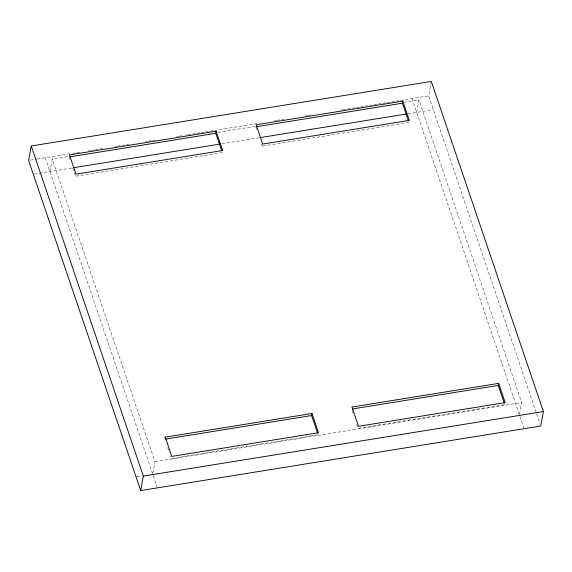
<?xml version="1.0" encoding="UTF-8"?>
<svg xmlns="http://www.w3.org/2000/svg" width="572" height="572" viewBox="0 0 572 572"><rect width="100%" height="100%" fill="white"/><g stroke="black" fill="none" stroke-linecap="round" stroke-linejoin="round"><path stroke-width="0.43" stroke-dasharray="2.86 2.15" d="M49.943 171.521L52.195 159.116L68.947 156.413M222.286 152.567L75.59 176.233L75.84 174.86M152.846 473.294L154.955 461.718L52.195 159.116M408.98 122.444L262.291 146.11L262.662 144.044M416.673 112.348L418.926 99.95L404.819 102.224M536.1 412.255L428.671 95.903L431.145 82.289M519.583 414.121L521.685 402.545L418.926 99.95M30.352 160.174L36.494 159.18M37.373 159.037L71.715 153.496M72.601 153.36L76.126 152.788M77.005 152.645L79.651 152.216M88.467 150.793L90.233 150.515M91.112 150.372L94.637 149.8M95.517 149.657L99.042 149.092M99.928 148.949L102.574 148.52M114.915 146.532L116.674 146.246M117.56 146.103L121.085 145.531M121.965 145.395L125.49 144.823M126.376 144.68L129.022 144.251M145.767 141.549L147.533 141.27M148.413 141.127L151.938 140.555M152.824 140.412L155.462 139.99M176.626 136.572L178.385 136.286M179.265 136.143L181.91 135.721M185.442 135.149L187.201 134.863M188.081 134.72L191.613 134.155M192.492 134.012L196.017 133.44M196.897 133.305L200.429 132.733M201.308 132.59L204.833 132.025M205.713 131.882L209.245 131.31M210.124 131.167L213.649 130.602M214.529 130.459L257.729 123.488M274.474 120.785L276.24 120.499M277.12 120.356L280.652 119.791M281.531 119.648L284.177 119.219M305.334 115.809L307.092 115.523M307.979 115.38L310.625 114.951M340.597 110.117L342.356 109.831M343.243 109.688L346.768 109.123M347.647 108.98L351.172 108.408M352.059 108.265L355.584 107.7M356.463 107.557L359.988 106.985M360.875 106.842L364.4 106.278M365.279 106.135L368.804 105.563M369.684 105.42L373.216 104.855M374.095 104.712L377.62 104.14M378.5 104.004L382.032 103.432M382.911 103.289L386.436 102.717M387.316 102.581L390.848 102.009M391.727 101.866L395.252 101.301M396.131 101.158L399.664 100.586M400.543 100.443L428.671 95.903M217.932 132.375L254.955 126.405M34.148 174.067L71.979 167.968M221.843 143.786L258.873 137.809M407.857 113.771L433.34 109.66M318.125 434.806L171.436 458.479L170.585 455.963M504.826 404.683L358.136 428.356L355.863 421.657M154.955 461.718L521.685 402.545M136.908 476.669L141.291 475.961M536.65 413.878L539.947 423.587M412.004 98.599L519.433 414.95M519.977 416.566L523.823 427.892M255.748 126.855L256.606 129.365M261.44 143.601L262.291 146.11M352.166 410.775L353.303 414.121M69.048 156.978L70.184 160.332M72.744 167.861L75.59 176.233M167.739 447.59L169.441 452.616M45.267 157.765L152.695 474.116M153.246 475.74L157.093 487.065"/><path stroke-width="0.86" d="M31.231 145.989L28.6 160.453L140.698 490.561L540.769 426.011L543.4 411.547L431.302 81.439L31.231 145.989L143.329 476.097L140.698 490.561M221.714 150.894L215.744 133.312L216.116 131.245L69.426 154.912L75.969 174.167L222.658 150.5L216.116 131.245M165.022 438.531L165.272 437.151L311.962 413.484L318.504 432.739L171.807 456.413L165.272 437.151M317.56 433.133L311.59 415.551L311.962 413.484M408.415 120.771L402.445 103.189L402.817 101.122L256.127 124.789L262.662 144.044L409.359 120.377L402.817 101.122M504.261 403.01L498.291 385.428L498.662 383.362L351.973 407.028L358.508 426.29L505.205 402.616L498.662 383.362M69.927 156.835L215.744 133.312M256.628 126.712L402.445 103.189M73.745 167.682L220.084 144.065M259.752 137.666L406.091 114.057M165.773 439.082L311.59 415.551M352.474 408.959L498.291 385.428M143.329 476.097L543.4 411.547"/></g></svg>
